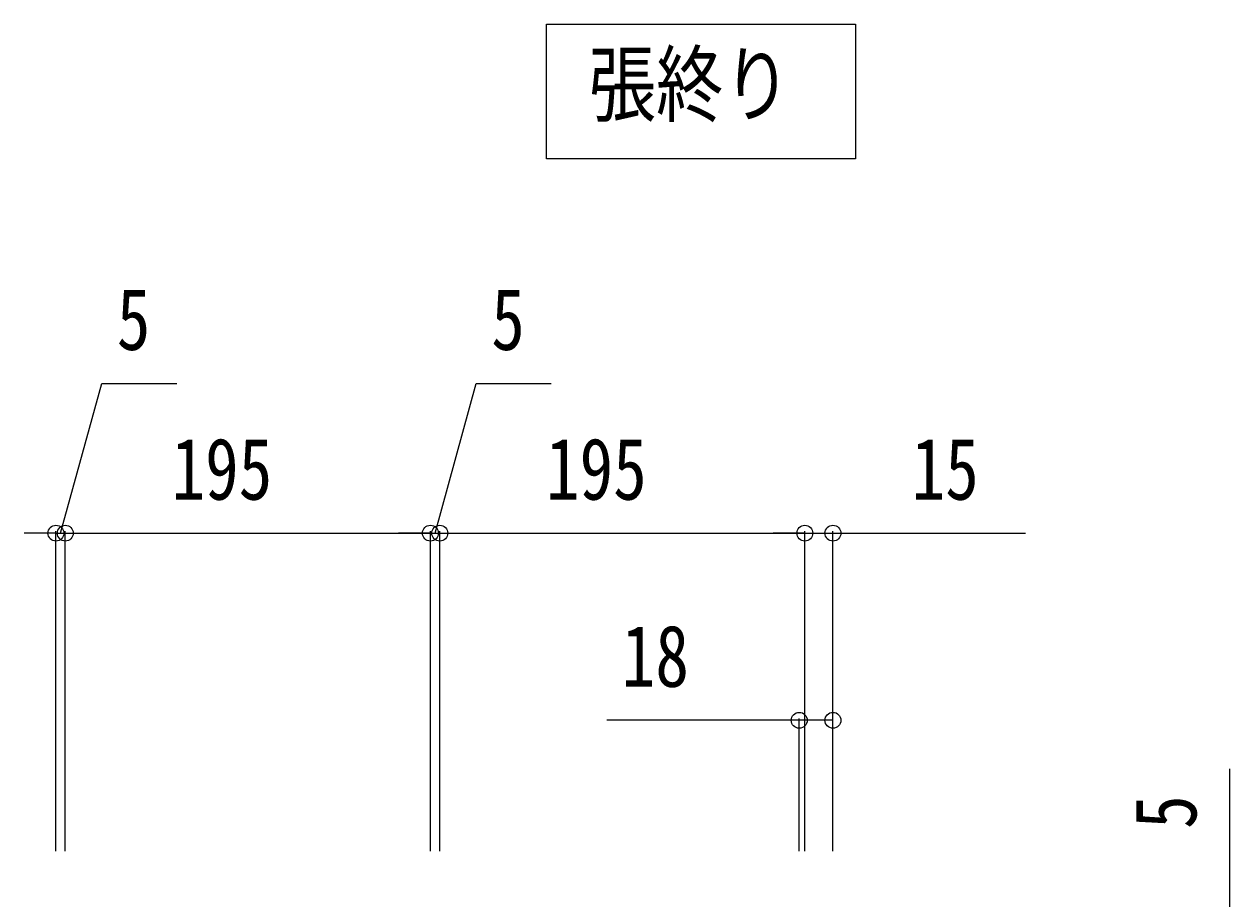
# Model space of a CAD drawing. Units: millimetres, scale not verified. Extents: x -4205 to 4205, y -2970 to 2970.
# Drawn here: x 200 to 844, y -527 to -60 of the extents above; entities that cross this region are included whole.
import ezdxf
from ezdxf.enums import TextEntityAlignment as Align

# ---------------------------------------------------------------- set-up
doc = ezdxf.new("R2010")
doc.units = ezdxf.units.MM
doc.header["$LTSCALE"] = 20
doc.layers.add('0-2_USER1', color=3, linetype='Continuous')
doc.layers.add('0-6_YKK_D', color=6, linetype='Continuous')
doc.styles.add('ＭＳ ゴシック', font='')
doc.styles.get('ＭＳ ゴシック').set_extended_font_data('MS Gothic')

msp = doc.modelspace()

# ---------------------------------------------------------------- linework, layer by layer
at = {"layer": '0-2_USER1'}
msp.add_lwpolyline([(479, -131.8), (479, -59.8), (644, -59.8), (644, -131.8)], close=True, dxfattribs=at)
at = {"layer": '0-6_YKK_D'}
for p, q in [((217, -331.8), (200, -331.8)), ((217, -501.8), (217, -330.8)), ((217, -331.8), (222, -331.8)), ((217, -331.8), (222, -331.8)), ((222, -501.8), (222, -330.8)), ((222, -501.8), (222, -330.8)), ((222, -331.8), (417, -331.8)), ((222, -331.8), (239, -331.8)), ((417, -331.8), (400, -331.8)), ((417, -501.8), (417, -330.8)), ((417, -501.8), (417, -330.8)), ((417, -331.8), (422, -331.8)), ((417, -331.8), (422, -331.8)), ((422, -501.8), (422, -330.8)), ((422, -501.8), (422, -330.8)), ((422, -331.8), (439, -331.8)), ((422, -331.8), (617, -331.8)), ((617, -331.8), (600, -331.8)), ((617, -501.8), (617, -330.8)), ((617, -501.8), (617, -330.8)), ((617, -331.8), (632, -331.8)), ((632, -501.8), (632, -330.8)), ((632, -331.8), (734.8, -331.8)), ((614, -501.8), (614, -430.8)), ((632, -501.8), (632, -430.8)), ((844, -531.8), (844, -457.8))]:
    msp.add_line(p, q, dxfattribs=at)
for points in [[(219.5, -331.8), (241.5, -251.8), (281.5, -251.8)], [(419.5, -331.8), (441.5, -251.8), (481.5, -251.8)], [(632, -431.8), (614, -431.8), (511.2, -431.8)]]:
    msp.add_lwpolyline(points, dxfattribs=at)
for centre in [(217, -331.8), (222, -331.8), (222, -331.8), (417, -331.8), (417, -331.8), (422, -331.8), (422, -331.8), (617, -331.8), (617, -331.8), (632, -331.8), (614, -431.8), (632, -431.8)]:
    msp.add_circle(centre, 4.25, dxfattribs=at)

# ---------------------------------------------------------------- texts
at = {"layer": '0-2_USER1', "style": 'ＭＳ ゴシック', "width": 0.8}
msp.add_text('張終り', height=32.99, dxfattribs=at).set_placement((501.5, -118.3), align=Align.BOTTOM_LEFT)
at = {"layer": '0-6_YKK_D', "style": 'ＭＳ ゴシック', "width": 0.8}
for s, p in [('5', (249.5, -243.8)), ('5', (449.5, -243.8)), ('195', (278.7, -323.8)), ('195', (478.7, -323.8)), ('15', (674, -323.8)), ('18', (519.2, -423.8))]:
    msp.add_text(s, height=32.99, dxfattribs=at).set_placement(p, align=Align.BOTTOM_LEFT)
msp.add_text('5', height=32.99, rotation=90, dxfattribs=at).set_placement((836, -489.8), align=Align.BOTTOM_LEFT)

doc.saveas('drawing.dxf')
